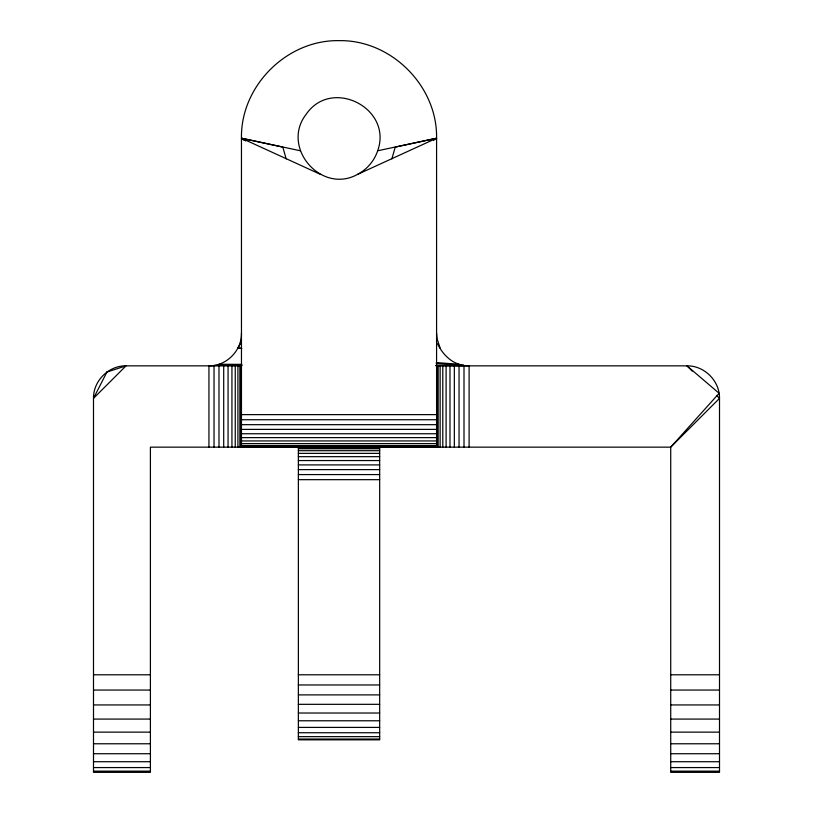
<?xml version="1.0" encoding="UTF-8"?>
<svg xmlns="http://www.w3.org/2000/svg" width="813" height="813" viewBox="0 0 813 813"><rect width="100%" height="100%" fill="white"/><g stroke="black" fill="none" stroke-linecap="round" stroke-linejoin="round"><path stroke-width="1.22" d="M241.461 447.15L241.461 138.21C240.475 86.056 286.867 39.664 339.021 40.65C391.175 39.664 437.567 86.056 436.581 138.21L436.581 447.15M241.461 333.33C241.786 350.718 226.329 366.175 208.941 365.85L208.941 447.15M377.679 150.771C392.933 108.281 331.552 77.001 306.135 114.318C280.556 147.133 321.064 194.561 357.476 174.429L436.581 138.21L377.679 150.771C374.305 160.903 366.948 169.511 357.476 174.429M391.866 158.891L395.23 147.112L436.581 138.21L433.512 140.364M241.705 348.381L237.914 348.096L240.455 343.797M214.032 365.454L241.949 365.454M436.093 365.454L469.101 365.85L469.101 447.15M241.725 365.85L126.015 365.85C108.627 365.525 93.17 380.982 93.495 398.37L93.495 772.35L150.405 772.35L150.405 447.15L670.725 447.15L719.505 398.37C719.83 380.982 704.373 365.525 686.985 365.85L436.073 365.85M241.461 414.63L436.581 414.63M241.461 419.721L436.581 419.721M241.461 424.681L436.581 424.681M241.461 429.396L436.581 429.396M241.461 433.746L436.581 433.746M241.461 437.628L436.581 437.628M241.461 440.941L436.581 440.941M241.461 443.603L436.581 443.603M241.461 445.554L436.581 445.554M241.461 446.754L436.581 446.754M298.371 447.546L379.671 447.546M298.371 448.746L379.671 448.746M298.371 450.697L379.671 450.697M298.371 453.359L379.671 453.359M298.371 456.672L379.671 456.672M298.371 460.554L379.671 460.554M298.371 464.904L379.671 464.904M298.371 469.619L379.671 469.619M298.371 474.579L379.671 474.579M298.371 479.67L379.671 479.67M93.495 674.79L150.405 674.79M298.371 674.79L379.671 674.79M670.725 674.79L719.505 674.79M298.371 684.963L379.671 684.963M93.495 690.054L150.405 690.054M670.725 690.054L719.505 690.054M298.371 694.891L379.671 694.891M298.371 704.322L379.671 704.322M93.495 704.942L150.405 704.942M670.725 704.942L719.505 704.942M298.371 713.021L379.671 713.021M93.495 719.078L150.405 719.078M670.725 719.078L719.505 719.078M298.371 720.775L379.671 720.775M298.371 727.411L379.671 727.411M93.495 732.137L150.405 732.137M670.725 732.137L719.505 732.137M298.371 732.737L379.671 732.737M298.371 736.649L379.671 736.649M298.371 739.027L379.671 739.027M93.495 743.773L150.405 743.773M670.725 743.773L719.505 743.773M93.495 753.722L150.405 753.722M670.725 753.722L719.505 753.722M93.495 761.72L150.405 761.72M670.725 761.72L719.505 761.72M93.495 767.574L150.405 767.574M670.725 767.574L719.505 767.574M93.495 771.151L150.405 771.151M670.725 771.151L719.505 771.151M218.992 364.254L241.847 364.366M436.083 365.311L464.01 365.454C451.876 363.767 442.628 354.498 437.587 343.797M237.914 348.096L241.705 348.371M436.307 362.598L459.05 364.254M436.225 363.32L464.01 365.454M244.51 140.405L241.461 138.21L300.363 150.771M245.668 140.944L241.461 138.21L282.812 147.112L286.176 158.891M241.461 138.21L320.566 174.429M692.259 371.124L686.985 365.85L719.109 393.279L670.725 447.15L670.725 772.35L719.505 772.35L719.505 398.37L716.873 395.738M440.128 348.096L436.977 338.421L436.581 333.33M464.01 365.85L464.01 447.15M459.05 365.85L459.05 447.15M454.335 365.85L454.335 447.15M449.985 365.85L449.985 447.15M446.103 365.85L446.103 447.15M442.79 365.85L442.79 447.15M440.128 365.85L440.128 447.15M438.177 365.85L438.177 447.15M436.977 365.85L436.977 447.15M379.671 446.134L379.671 739.83L298.371 739.83L298.371 446.134M241.065 365.85L241.065 447.15M239.865 365.85L239.865 447.15M237.914 365.85L237.914 447.15M235.252 365.85L235.252 447.15M231.939 365.85L231.939 447.15M228.057 365.85L228.057 447.15M223.707 365.85L223.707 447.15M218.992 365.85L218.992 447.15M214.032 365.85L214.032 447.15M106.899 372.059L93.495 398.37L126.015 365.85L106.899 372.059"/></g></svg>
